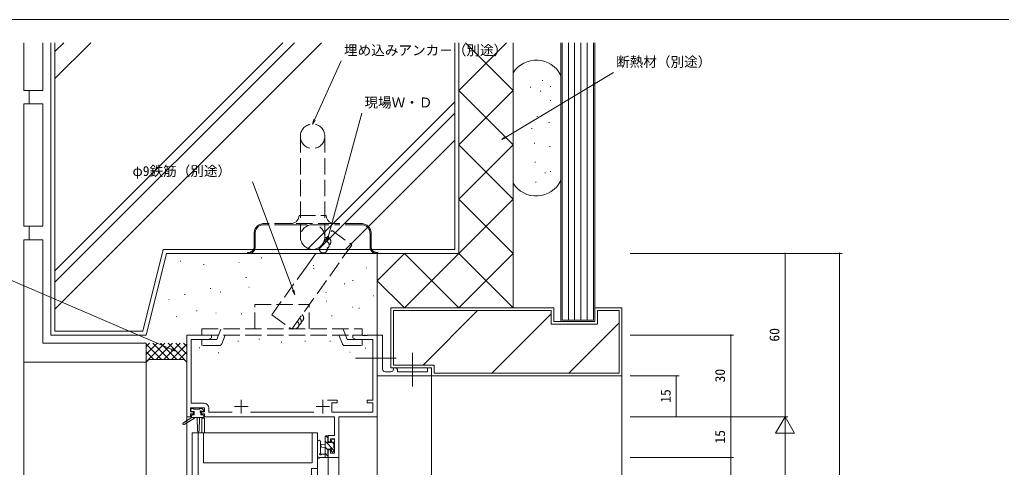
# Model space of a CAD drawing. Units: millimetres, scale not verified. Extents: x -742 to 539, y -420 to 386.
# Drawn here: x -503.3 to -142.3, y 217.4 to 382 of the extents above; entities that cross this region are included whole.
import ezdxf
from ezdxf.enums import TextEntityAlignment as Align

# ---------------------------------------------------------------- set-up
doc = ezdxf.new("R2010")
doc.units = ezdxf.units.MM
doc.header["$LTSCALE"] = 2
doc.linetypes.add('CHAIN2', pattern=[12, 9, -1, 1, -1])
doc.linetypes.add('DASHED3', pattern=[4, 3, -1])
for name, color, linetype, lineweight in [('0-1_YKK_ZWAK', 7, 'Continuous', 9), ('0-3_YKK_12', 2, 'Continuous', 9), ('0-4_YSS_K', 3, 'Continuous', 9), ('0-5_YKK_D', 6, 'Continuous', 9), ('0-6_YKK_13', 4, 'Continuous', 9), ('0-7_YKK_11', 7, 'Continuous', 9)]:
    doc.layers.add(name, color=color, linetype=linetype, lineweight=lineweight)
doc.styles.add('ＭＳ ゴシック', font='')
doc.styles.get('ＭＳ ゴシック').set_extended_font_data('MS Gothic')

msp = doc.modelspace()

# ---------------------------------------------------------------- linework, layer by layer
at = {"layer": '0-1_YKK_ZWAK'}
msp.add_line((510, 382), (-590, 382), dxfattribs=at)
at = {"layer": '0-3_YKK_12'}
for p, q in [((-371.82, 265.996), (-371.82, 265.496)), ((-351.82, -164.311), (-351.82, 250.997)), ((-441.82, -207.279), (-441.82, 236.296)), ((-435.32, 235.496), (-436.32, 235.496)), ((-436.32, 235.496), (-436.32, 229.996)), ((-435.32, 235.496), (-435.32, 229.996)), ((-371.82, -178.721), (-371.82, 236.296)), ((-389.82, 220.996), (-385.92, 220.996)), ((-389.82, -166.004), (-389.82, 220.996)), ((-385.92, -166.004), (-385.92, 220.996))]:
    msp.add_line(p, q, dxfattribs=at)
for points in [[(-439.82, -186.004), (-439.82, 229.996), (-393.82, 229.996)], [(-439.82, -186.004), (-393.82, -186.004), (-393.82, 229.996)]]:
    msp.add_lwpolyline(points, dxfattribs=at)
at = {"layer": '0-4_YSS_K'}
for p, q in [((-501.818, 355.997), (-501.818, 373.507)), ((-494.818, 355.997), (-494.818, 373.507)), ((-491.82, 265.997), (-491.82, 373.507)), ((-392.325, 373.507), (-490.32, 275.512)), ((-477.178, 373.507), (-490.32, 360.365)), ((-402.225, 373.507), (-490.32, 285.412)), ((-487.077, 373.507), (-490.32, 370.264)), ((-406.467, 373.507), (-490.32, 289.654)), ((-490.32, 373.507), (-490.32, 267.497)), ((-343.32, 297.497), (-343.32, 373.507)), ((-341.82, 373.507), (-341.82, 295.997)), ((-341.82, 355.997), (-324.31, 373.507)), ((-341.82, 295.997), (-341.82, 373.507)), ((-321.82, 355.997), (-339.33, 373.507)), ((-321.82, 275.996), (-321.82, 373.507)), ((-301.52, 271.496), (-301.52, 373.507)), ((-299.22, 271.496), (-299.22, 373.507)), ((-296.92, 271.496), (-296.92, 373.507)), ((-294.62, 271.496), (-294.62, 373.507)), ((-321.82, 321.876), (-321.82, 362.412)), ((-311.145, 359.662), (-310.945, 359.662)), ((-308.192, 357.447), (-307.992, 357.447)), ((-303.82, 324.021), (-303.82, 360.266)), ((-494.818, 355.997), (-501.818, 355.997)), ((-499.818, 350.997), (-499.818, 355.997)), ((-341.82, 335.997), (-321.82, 355.997)), ((-321.82, 335.997), (-341.82, 355.997)), ((-315.574, 357.201), (-315.374, 357.201)), ((-311.883, 355.725), (-311.683, 355.725)), ((-494.818, 350.997), (-501.818, 350.997)), ((-501.818, 305.997), (-501.818, 350.997)), ((-494.818, 305.997), (-494.818, 350.997)), ((-343.32, 351.802), (-397.624, 297.497)), ((-308.192, 352.28), (-307.992, 352.28)), ((-343.32, 347.559), (-393.382, 297.497)), ((-313.114, 346.374), (-312.914, 346.374)), ((-308.685, 344.16), (-308.485, 344.16)), ((-315.082, 341.945), (-314.882, 341.945)), ((-343.32, 337.659), (-383.482, 297.497)), ((-341.82, 315.997), (-321.82, 335.997)), ((-321.82, 315.997), (-341.82, 335.997)), ((-314.098, 336.532), (-313.898, 336.532)), ((-308.439, 335.302), (-308.239, 335.302)), ((-313.852, 329.642), (-313.652, 329.642)), ((-310.161, 325.705), (-309.961, 325.705)), ((-308.192, 326.197), (-307.992, 326.197)), ((-313.606, 322.26), (-313.406, 322.26)), ((-321.82, 295.997), (-341.82, 315.997)), ((-341.82, 295.997), (-321.82, 315.997)), ((-494.818, 305.997), (-501.818, 305.997)), ((-499.818, 300.997), (-499.818, 305.997)), ((-501.818, 255.997), (-501.818, 300.997)), ((-494.818, 300.997), (-501.818, 300.997)), ((-494.818, 262.997), (-494.818, 300.997)), ((-457.991, 267.497), (-450.491, 297.497)), ((-343.32, 297.497), (-450.491, 297.497)), ((-456.82, 265.997), (-449.32, 295.997)), ((-449.32, 295.997), (-341.82, 295.997)), ((-444.272, 293.152), (-444.072, 293.152)), ((-422.739, 292.75), (-422.539, 292.75)), ((-414.488, 294.36), (-414.288, 294.36)), ((-371.82, 285.997), (-361.82, 295.997)), ((-371.82, 265.996), (-371.82, 295.997)), ((-361.82, 275.996), (-341.82, 295.997)), ((-341.819, 275.996), (-361.82, 295.997)), ((-341.821, 275.996), (-321.82, 295.997)), ((-321.82, 275.997), (-341.82, 295.997)), ((-435.661, 291.906), (-435.461, 291.906)), ((-395.371, 291.543), (-395.171, 291.543)), ((-395.192, 290.502), (-394.992, 290.502)), ((-375.776, 290.736), (-375.576, 290.736)), ((-420.123, 287.115), (-419.923, 287.115)), ((-380.881, 286.109), (-380.681, 286.109)), ((-361.819, 275.996), (-371.82, 285.997)), ((-433.204, 283.09), (-433.004, 283.09)), ((-429.579, 281.76), (-429.379, 281.76)), ((-419.053, 283.631), (-418.853, 283.631)), ((-390.742, 281.682), (-390.542, 281.682)), ((-383.963, 284.801), (-383.763, 284.801)), ((-448.498, 279.066), (-448.298, 279.066)), ((-442.662, 280.877), (-442.462, 280.877)), ((-390.513, 278.485), (-390.313, 278.485)), ((-373.234, 280.474), (-373.034, 280.474)), ((-438.235, 274.976), (-438.035, 274.976)), ((-381.082, 276.248), (-380.882, 276.248)), ((-378.583, 275.911), (-378.383, 275.911)), ((-365.82, 274.996), (-365.82, 254.996)), ((-365.82, 274.996), (-307.82, 274.996)), ((-354.957, 254.996), (-334.957, 274.996)), ((-307.82, 269.996), (-307.82, 274.996)), ((-306.82, 270.996), (-306.82, 275.996)), ((-291.82, 270.996), (-291.82, 275.996)), ((-291.82, 275.996), (-281.82, 275.996)), ((-290.82, 274.996), (-282.82, 274.996)), ((-290.82, 269.996), (-290.82, 274.996)), ((-282.82, 274.996), (-282.82, 251.996)), ((-281.82, 250.996), (-281.82, 275.996)), ((-445.681, 272.827), (-445.481, 272.827)), ((-431.217, 274.04), (-431.017, 274.04)), ((-421.86, 273.806), (-421.66, 273.806)), ((-388.642, 273.104), (-388.442, 273.104)), ((-329.673, 251.996), (-307.82, 273.849)), ((-291.82, 270.996), (-306.82, 270.996)), ((-490.32, 267.497), (-457.991, 267.497)), ((-290.82, 269.996), (-307.82, 269.996)), ((-301.388, 251.996), (-282.82, 270.564)), ((-491.82, 265.997), (-456.82, 265.997)), ((-423.086, 263.743), (-422.886, 263.743)), ((-415.366, 264.453), (-415.166, 264.453)), ((-398.419, 263.743), (-398.219, 263.743)), ((-389.19, 263.743), (-388.99, 263.743)), ((-494.818, 262.997), (-456.818, 262.997)), ((-456.818, 261.799), (-455.619, 262.997)), ((-456.818, 258.97), (-452.791, 262.997)), ((-456.818, 256.142), (-449.962, 262.997)), ((-456.818, 262.654), (-451.161, 256.997)), ((-454.333, 262.997), (-448.333, 256.997)), ((-453.134, 256.997), (-447.134, 262.997)), ((-451.504, 262.997), (-445.504, 256.997)), ((-450.305, 256.997), (-444.305, 262.997)), ((-448.676, 262.997), (-442.676, 256.997)), ((-447.477, 256.997), (-441.82, 262.654)), ((-445.847, 262.997), (-441.82, 258.97)), ((-443.019, 262.997), (-441.82, 261.799)), ((-437.283, 261.258), (-437.083, 261.258)), ((-407.114, 263.388), (-406.914, 263.388)), ((-376.236, 261.169), (-376.036, 261.169)), ((-456.818, 259.826), (-453.989, 256.997)), ((-455.818, 256.997), (-456.818, 255.997)), ((-444.649, 256.997), (-441.82, 259.826)), ((-430.273, 259.484), (-430.073, 259.484)), ((-381.915, 259.75), (-381.715, 259.75)), ((-501.818, -226.433), (-501.818, 255.997)), ((-456.818, -218.498), (-456.818, 255.997)), ((-366.82, 253.996), (-351.82, 253.996)), ((-350.82, 254.996), (-365.82, 254.996)), ((-351.82, 250.996), (-351.82, 253.996)), ((-350.82, 254.996), (-350.82, 251.996)), ((-351.82, 250.996), (-281.82, 250.996)), ((-282.82, 251.996), (-350.82, 251.996)), ((-281.82, 250.996), (-281.82, -167.011))]:
    msp.add_line(p, q, dxfattribs=at)
at = {"layer": '0-4_YSS_K', "linetype": 'DASHED3'}
for p, q in [((-388.428, 304.413), (-381.107, 299.179)), ((-403.257, 268.196), (-381.107, 299.179)), ((-410.578, 273.43), (-403.257, 268.196))]:
    msp.add_line(p, q, dxfattribs=at)
at = {"layer": '0-4_YSS_K'}
for points in [[(-291.82, 373.507), (-291.82, 270.996), (-304.32, 270.996), (-304.32, 373.507)], [(-292.32, 373.507), (-292.32, 271.496), (-303.82, 271.496), (-303.82, 373.507)], [(-366.82, 253.996), (-366.82, 275.996), (-306.82, 275.996)], [(-456.818, 262.997), (-456.818, 255.997), (-501.818, 255.997)], [(-455.818, 256.997), (-442.82, 256.997), (-441.82, 255.997)]]:
    msp.add_lwpolyline(points, dxfattribs=at)
at = {"layer": '0-4_YSS_K', "linetype": 'DASHED3'}
msp.add_lwpolyline([(-410.578, 273.43), (-397.999, 291.026), (-388.428, 304.413)], dxfattribs=at)
at = {"layer": '0-4_YSS_K'}
for centre, start, end in [((-313.32, 357.144), 25.84407, 148.21165), ((-313.32, 327.144), 211.78833, 334.15816)]:
    msp.add_arc(centre, 10, start, end, dxfattribs=at)
at = {"layer": '0-4_YSS_K', "linetype": 'DASHED3'}
for centre, start, end in [((-390.345, 300.405), 304.43626, 118.90477), ((-390.992, 299.052), 304.43626, 92.97159), ((-391.64, 297.699), 150.15138, 70.27065), ((-402.108, 269.803), 234.43686, 54.43686), ((-401.236, 271.024), 294.43686, 54.43686), ((-400.363, 272.244), 294.43686, 54.43686)]:
    msp.add_arc(centre, 1.5, start, end, dxfattribs=at)
at = {"layer": '0-5_YKK_D'}
for p, q in [((-394.867, 345.145), (-385.022, 366.809)), ((-324.486, 338.836), (-284.96, 362.556)), ((-389.899, 302.046), (-377.511, 347.594)), ((-395.57, 343.597), (-395.125, 345.262)), ((-394.609, 345.028), (-395.125, 345.262)), ((-325.943, 337.961), (-324.631, 339.079)), ((-324.34, 338.593), (-324.631, 339.079)), ((-402.721, 282.463), (-417.633, 322.397)), ((-390.345, 300.405), (-390.172, 302.12)), ((-389.626, 301.971), (-390.172, 302.12)), ((-278.82, 295.997), (-220.819, 295.997)), ((-278.82, 295.997), (-200.819, 295.997)), ((-221.82, 235.996), (-221.82, 295.997)), ((-201.819, -254.011), (-201.819, 295.997)), ((-447.31, 260.741), (-509.422, 287.435)), ((-447.31, 260.741), (-509.422, 287.435)), ((-402.455, 282.563), (-402.986, 282.364)), ((-402.126, 280.871), (-402.986, 282.364)), ((-278.82, 265.996), (-240.82, 265.996)), ((-241.819, 265.996), (-241.819, 235.996)), ((-447.198, 261.001), (-447.421, 260.48)), ((-445.748, 260.069), (-447.421, 260.48)), ((-278.82, 250.996), (-260.819, 250.996)), ((-261.82, 250.996), (-261.82, 235.996)), ((-278.82, 235.996), (-260.819, 235.996)), ((-278.82, 235.996), (-220.819, 235.996)), ((-278.82, 235.996), (-220.819, 235.996)), ((-278.82, 235.996), (-240.82, 235.996)), ((-278.82, 235.996), (-240.82, 235.996)), ((-241.819, 235.996), (-241.819, 220.996)), ((-221.82, 235.996), (-225.32, 229.934)), ((-221.82, 235.996), (-218.32, 229.934)), ((-221.82, 235.996), (-221.82, 223.872)), ((-225.32, 229.934), (-218.32, 229.934)), ((-221.82, 228.996), (-221.82, -157.004)), ((-278.82, 220.996), (-240.82, 220.996)), ((-278.82, 220.996), (-240.82, 220.996)), ((-241.819, 220.996), (-241.819, 124.996))]:
    msp.add_line(p, q, dxfattribs=at)
for points in [[(-394.609, 345.028), (-395.57, 343.597), (-395.125, 345.262)], [(-324.34, 338.593), (-325.943, 337.961), (-324.631, 339.079)], [(-389.626, 301.971), (-390.345, 300.405), (-390.172, 302.12)], [(-402.455, 282.563), (-402.126, 280.871), (-402.986, 282.364)], [(-447.198, 261.001), (-445.748, 260.069), (-447.421, 260.48)]]:
    msp.add_lwpolyline(points, close=True, dxfattribs=at)
for centre, start, end in [((-221.82, 295.997), 90, 270), ((-221.82, 295.997), 270, 90), ((-201.819, 295.997), 90, 270), ((-201.819, 295.997), 270, 90), ((-241.819, 265.996), 90, 270), ((-241.819, 265.996), 270, 90), ((-261.82, 250.996), 90, 270), ((-261.82, 250.996), 270, 90), ((-261.82, 235.996), 90, 270), ((-261.82, 235.996), 270, 90), ((-241.819, 235.996), 90, 270), ((-241.819, 235.996), 270, 90), ((-241.819, 220.996), 90, 270), ((-241.819, 220.996), 90, 270), ((-241.819, 220.996), 270, 90), ((-241.819, 220.996), 270, 90)]:
    msp.add_arc(centre, 0.106, start, end, dxfattribs=at)
at = {"layer": '0-6_YKK_13', "linetype": 'DASHED3'}
for p, q in [((-400.07, 339.097), (-400.07, 302.097)), ((-391.07, 339.097), (-391.07, 302.097)), ((-403.57, 306.997), (-413.57, 306.997)), ((-387.57, 306.997), (-403.57, 306.997)), ((-400.57, 309.997), (-390.57, 309.997)), ((-377.57, 306.997), (-387.57, 306.997)), ((-417.07, 303.497), (-417.07, 298.397)), ((-416.67, 303.497), (-416.67, 298.397)), ((-403.57, 306.597), (-413.57, 306.597)), ((-403.57, 306.597), (-387.57, 306.597)), ((-377.57, 306.597), (-387.57, 306.597)), ((-374.47, 298.397), (-374.47, 303.497)), ((-374.07, 298.397), (-374.07, 303.497)), ((-419.57, 296.397), (-419.07, 296.397)), ((-372.07, 296.397), (-371.57, 296.397)), ((-416.825, 277.289), (-396.825, 277.293)), ((-416.824, 268.291), (-416.825, 277.289)), ((-396.824, 268.293), (-396.825, 277.292)), ((-436.324, 268.286), (-377.324, 268.293)), ((-436.324, 265.986), (-436.323, 268.286)), ((-430.217, 265.914), (-429.287, 268.214)), ((-383.429, 265.92), (-384.359, 268.22)), ((-377.323, 265.995), (-377.324, 268.292)), ((-436.324, 265.986), (-377.323, 265.997)), ((-436.323, 264.413), (-430.822, 264.413)), ((-436.323, 262.113), (-436.323, 264.413)), ((-430.822, 264.413), (-430.217, 265.914)), ((-429.018, 262.739), (-427.736, 265.914)), ((-384.627, 262.746), (-385.91, 265.92)), ((-382.823, 264.421), (-383.429, 265.92)), ((-377.323, 264.421), (-382.823, 264.42)), ((-377.323, 262.122), (-377.323, 264.422)), ((-429.945, 262.114), (-436.322, 262.112)), ((-383.7, 262.12), (-377.323, 262.121))]:
    msp.add_line(p, q, dxfattribs=at)
at = {"layer": '0-6_YKK_13', "linetype": 'CHAIN2'}
for p, q in [((-364.829, 257.496), (-379.861, 257.496)), ((-358.82, 259.434), (-358.82, 247.063))]:
    msp.add_line(p, q, dxfattribs=at)
at = {"layer": '0-6_YKK_13'}
for p, q in [((-440.32, 238.196), (-440.32, 238.696)), ((-440.02, 238.996), (-439.52, 238.996)), ((-439.32, 238.796), (-437.22, 238.796)), ((-437.02, 238.996), (-436.42, 238.996)), ((-436.208, 238.908), (-435.708, 238.408)), ((-440.12, 235.696), (-443.186, 233.645)), ((-438.62, 235.696), (-442.865, 233.139)), ((-440.12, 236.396), (-440.12, 235.696)), ((-435.92, 235.696), (-440.12, 235.696)), ((-439.12, 237.896), (-440.02, 237.896)), ((-439.82, 236.696), (-439.12, 236.696)), ((-439.12, 236.696), (-439.12, 237.896)), ((-438.02, 235.696), (-437.917, 230.688)), ((-437.218, 235.696), (-437.318, 230.688)), ((-436.72, 237.435), (-436.72, 236.696)), ((-436.72, 236.696), (-435.92, 236.696)), ((-435.92, 237.896), (-436.259, 237.896)), ((-435.62, 236.396), (-435.62, 235.996)), ((-391.02, 220.994), (-391.02, 228.594)), ((-390.72, 228.894), (-390.12, 228.894)), ((-389.82, 228.055), (-390.66, 228.894)), ((-390.02, 227.794), (-390.02, 226.494)), ((-389.82, 228.594), (-389.82, 227.994)), ((-388.32, 227.694), (-387.82, 227.694)), ((-393.82, 226.722), (-393.82, 221.56)), ((-392.62, 226.722), (-392.617, 222.761)), ((-391.02, 225.894), (-392.164, 225.792)), ((-391.02, 224.694), (-392.164, 224.796)), ((-387.6, 223.59), (-391.02, 227.01)), ((-390.02, 223.765), (-391.02, 224.764)), ((-390.02, 226.494), (-388.62, 226.494)), ((-390.02, 224.094), (-390.02, 222.094)), ((-389.081, 224.094), (-390.02, 224.094)), ((-388.62, 226.494), (-388.62, 227.394)), ((-387.72, 225.955), (-388.62, 226.855)), ((-387.72, 226.694), (-387.72, 224.594)), ((-387.52, 227.394), (-387.52, 226.894)), ((-387.52, 224.394), (-387.52, 223.794)), ((-390.12, 220.994), (-392.8, 220.994)), ((-392.2, 222.194), (-391.02, 222.194)), ((-389.82, 221.319), (-391.02, 222.519)), ((-389.82, 221.894), (-389.82, 221.294)), ((-388.62, 223.294), (-388.62, 223.633)), ((-387.608, 223.582), (-388.108, 223.082))]:
    msp.add_line(p, q, dxfattribs=at)
at = {"layer": '0-6_YKK_13', "linetype": 'DASHED3'}
for points in [[(-419.57, 296.397), (-419.57, 295.997), (-419.07, 295.997), (-372.07, 295.997)], [(-372.07, 295.997), (-371.57, 295.997), (-371.57, 296.397)]]:
    msp.add_lwpolyline(points, dxfattribs=at)
msp.add_circle((-395.57, 302.097), 4.5, dxfattribs=at)
for centre, radius, start, end in [((-395.57, 339.097), 4.5, 0, 180), ((-395.57, 339.097), 4.5, 180, 0), ((-413.57, 303.497), 3.5, 90, 180), ((-403.57, 309.997), 3, 270, 0), ((-387.57, 309.997), 3, 180, 270), ((-377.57, 303.497), 3.5, 0, 90), ((-413.57, 303.497), 3.1, 90, 180), ((-377.57, 303.497), 3.1, 0, 90), ((-419.07, 298.397), 2, 270, 0), ((-419.07, 298.397), 2.4, 270, 0), ((-372.07, 298.397), 2.4, 180, 270), ((-372.07, 298.397), 2, 180, 270), ((-429.945, 263.114), 1, 270.01151, 338.00816), ((-383.7, 263.12), 1, 202.00934, 270.00714)]:
    msp.add_arc(centre, radius, start, end, dxfattribs=at)
at = {"layer": '0-6_YKK_13'}
for centre, radius, start, end in [((-440.02, 238.696), 0.3, 90, 180), ((-439.52, 238.796), 0.2, 0, 90), ((-437.02, 238.796), 0.2, 90, 180), ((-436.42, 238.696), 0.3, 45, 90), ((-435.92, 238.196), 0.3, 270, 45), ((-440.02, 238.196), 0.3, 180, 270), ((-439.82, 236.396), 0.3, 90, 180), ((-436.72, 237.896), 0.25, 33.05573, 236.94426), ((-437.02, 237.435), 0.3, 0, 56.94426), ((-436.259, 238.196), 0.3, 213.05573, 270), ((-435.92, 236.396), 0.3, 0, 90), ((-435.92, 235.996), 0.3, 270, 0), ((-443.02, 233.396), 0.3, 123.76904, 301.06146), ((-437.618, 230.694), 0.3, 181.16962, 358.85538), ((-390.72, 228.594), 0.3, 90, 180), ((-390.12, 228.594), 0.3, 0, 90), ((-390.02, 227.994), 0.2, 270, 0), ((-388.32, 227.394), 0.3, 90, 180), ((-387.82, 227.394), 0.3, 0, 90), ((-393.22, 226.722), 0.6, 0.04022, 180.04022), ((-392.12, 225.295), 0.5, 95.09206, 264.90793), ((-389.081, 224.394), 0.3, 270, 326.94426), ((-388.62, 224.094), 0.25, 303.05573, 146.94426), ((-388.32, 223.633), 0.3, 123.05573, 180), ((-387.72, 226.894), 0.2, 270, 0), ((-387.72, 224.394), 0.2, 0, 90), ((-393.52, 221.56), 0.3, 180, 229.47121), ((-393.91, 221.104), 0.3, 349.47121, 49.47121), ((-393.32, 220.994), 0.3, 169.47121, 330), ((-392.8, 220.694), 0.3, 90, 150), ((-392.72, 222.194), 0.3, 109.18974, 330), ((-392.917, 222.761), 0.3, 289.18974, 0.04022), ((-392.2, 221.894), 0.3, 90, 150), ((-390.12, 221.294), 0.3, 270, 0), ((-390.02, 221.894), 0.2, 0, 90), ((-388.32, 223.294), 0.3, 180, 314.99998), ((-387.82, 223.794), 0.3, 314.99998, 0)]:
    msp.add_arc(centre, radius, start, end, dxfattribs=at)
at = {"layer": '0-7_YKK_11'}
for p, q in [((-366.82, 252.496), (-368.82, 252.496)), ((-421.82, 242.196), (-421.82, 237.196)), ((-391.82, 242.196), (-391.82, 237.196)), ((-424.32, 239.696), (-419.32, 239.696)), ((-394.32, 239.696), (-389.32, 239.696)), ((-395.17, 237.626), (-418.469, 237.626))]:
    msp.add_line(p, q, dxfattribs=at)
for points in [[(-435.49, 240.926), (-440.19, 240.926), (-440.19, 264.366), (-433.911, 264.366), (-432.82, 264.996), (-432.82, 265.996), (-441.82, 265.996), (-441.82, 235.996), (-440.52, 235.996), (-440.52, 236.996), (-439.42, 236.996), (-439.42, 237.796), (-440.52, 237.796), (-440.52, 239.296), (-435.32, 239.296), (-435.32, 237.796), (-436.42, 237.796), (-436.42, 236.996), (-435.32, 236.996), (-435.32, 235.996), (-387.55, 235.996), (-387.55, 229.096), (-389.82, 229.096), (-389.82, 226.796), (-389.02, 226.796), (-389.02, 227.896), (-387.55, 227.896), (-387.55, 222.626), (-389.02, 222.626), (-389.02, 223.796), (-389.82, 223.796), (-389.82, 220.996), (-385.92, 220.996), (-385.92, 235.996), (-371.82, 235.996), (-371.82, 265.996), (-375.361, 265.996), (-375.545, 265.876), (-376.095, 265.876), (-376.278, 265.996)], [(-376.278, 265.996), (-376.361, 265.996), (-376.545, 265.876), (-377.095, 265.876), (-377.278, 265.996), (-380.82, 265.996), (-380.82, 264.996), (-379.728, 264.366), (-373.45, 264.366), (-373.45, 242.096), (-375.52, 242.096), (-375.52, 241.096), (-373.45, 241.096), (-373.45, 237.626), (-388.52, 237.626), (-388.52, 241.096), (-386.52, 241.096), (-386.52, 242.096), (-390.07, 242.096)], [(-369.82, 253.496), (-369.82, 265.996), (-371.82, 265.996), (-371.82, 252.496), (-371.82, 250.996)], [(-371.82, 250.996), (-351.82, 250.996), (-351.82, 253.996), (-353.32, 253.996), (-353.32, 252.496), (-364.32, 252.496), (-364.32, 252.996)], [(-365.32, 253.996), (-365.82, 253.996), (-365.82, 253.496)], [(-425.17, 237.626), (-433.69, 237.626), (-433.69, 239.126)], [(-437.62, 125.996), (-437.62, 229.996), (-435.69, 229.996), (-435.69, 218.996), (-395.75, 218.996), (-395.75, 229.996), (-393.82, 229.996), (-393.82, 216.996), (-396.02, 216.996), (-396.02, 142.996), (-400.02, 142.996), (-400.02, 143.796), (-399.154, 144.296), (-397.95, 144.296), (-397.95, 147.996), (-415.72, 147.996), (-415.72, 145.996), (-412.52, 145.996), (-412.52, 144.996), (-416.72, 144.996), (-416.72, 147.996), (-419.12, 147.996)]]:
    msp.add_lwpolyline(points, dxfattribs=at)
for centre, radius, start, end in [((-368.82, 253.496), 1, 179.99991, 270.00008), ((-366.82, 253.496), 1, 270.00003, 359.99983), ((-365.32, 252.996), 1, 359.9998, 89.99995), ((-435.49, 239.126), 1.8, 0, 89.99998)]:
    msp.add_arc(centre, radius, start, end, dxfattribs=at)

# ---------------------------------------------------------------- texts
at = {"layer": '0-5_YKK_D', "color": 4, "style": 'ＭＳ ゴシック'}
for s, p in [('埋め込みアンカ－（別途）', (-384.022, 367.809)), ('断熱材（別途）', (-283.96, 363.556)), ('現場Ｗ・Ｄ', (-376.511, 348.594)), ('φ9鉄筋（別途）', (-461.833, 323.397))]:
    msp.add_text(s, height=3.666, dxfattribs=at).set_placement(p, align=Align.BOTTOM_LEFT)
for s, p in [('60', (-222.82, 263.597)), ('30', (-242.819, 248.596)), ('15', (-262.82, 241.096)), ('15', (-242.819, 226.096))]:
    msp.add_text(s, height=3.666, rotation=90, dxfattribs=at).set_placement(p, align=Align.BOTTOM_LEFT)

doc.saveas('drawing.dxf')
